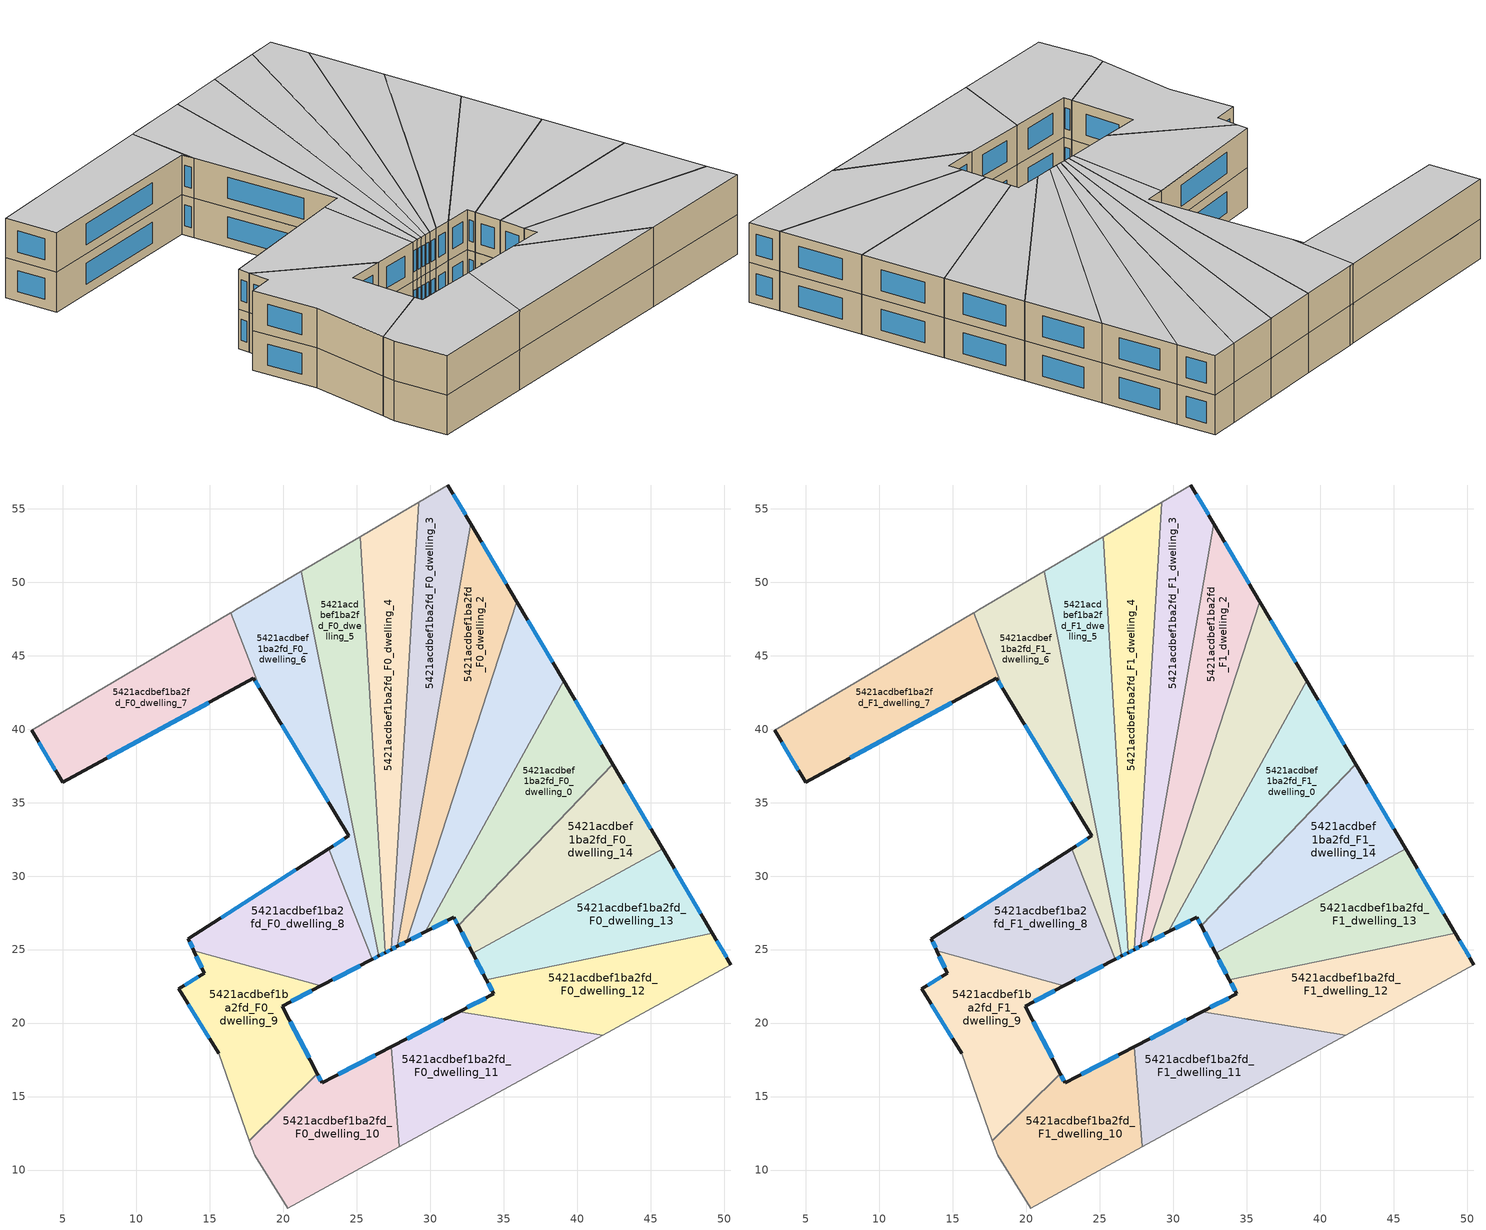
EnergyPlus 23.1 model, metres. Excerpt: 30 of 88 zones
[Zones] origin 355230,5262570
5421acdbef1ba2fd_F0_dwelling_0
 floor ground (EU_floor_Construction): 39.07,43.28 42.4,37.63 31.91,26.61 31.59,27.21 29.66,26.21 z0
 wall outside (EU_wall_Construction): 29.66,26.21 31.59,27.21 31.91,26.61 / 42.4,37.63 39.07,43.28 z0:3
 wall to 5421acdbef1ba2fd_F0_dwelling_1 (EU_wall_Construction): 39.07,43.28 29.66,26.21 z0:3
 wall to 5421acdbef1ba2fd_F0_dwelling_14 (EU_wall_Construction): 31.91,26.61 42.4,37.63 z0:3
 window (EU_Window_Construction): 31.67,27.07 31.83,26.75 / 30.12,26.44 31.14,26.97 / 41.62,38.95 39.85,41.95 z0.7:2.3
5421acdbef1ba2fd_F0_dwelling_1
 floor ground (EU_floor_Construction): 35.89,48.66 39.07,43.28 29.66,26.21 28.4,25.55 z0
 wall outside (EU_wall_Construction): 28.4,25.55 29.66,26.21 / 39.07,43.28 35.89,48.66 z0:3
 wall to 5421acdbef1ba2fd_F0_dwelling_2 (EU_wall_Construction): 35.89,48.66 28.4,25.55 z0:3
 window (EU_Window_Construction): 28.7,25.71 29.37,26.05 / 38.32,44.54 36.64,47.4 z0.7:2.3
5421acdbef1ba2fd_F0_dwelling_10
 floor ground (EU_floor_Construction): 27.35,18.39 27.87,11.57 20.29,7.42 18.04,11.02 17.69,12 22.31,16.55 22.63,15.94 z0
 wall outside (EU_wall_Construction): 27.35,18.39 22.63,15.94 22.31,16.55 z0:3
 wall to 5421acdbef1ba2fd_F0_dwelling_9 (EU_wall_Construction): 22.31,16.55 17.69,12 z0:3
 wall to 5421acdbef1ba2fd_F0_dwelling_11 (EU_wall_Construction): 27.87,11.57 27.35,18.39 z0:3
 wall adiabatic (EU_wall_Construction): 17.69,12 18.04,11.02 20.29,7.42 27.87,11.57 z0:3
 window (EU_Window_Construction): 22.55,16.09 22.38,16.41 / 26.24,17.81 23.74,16.52 z0.7:2.3
5421acdbef1ba2fd_F0_dwelling_11
 floor ground (EU_floor_Construction): 41.72,19.17 27.87,11.57 27.35,18.39 31.97,20.78 z0
 wall outside (EU_wall_Construction): 31.97,20.78 27.35,18.39 z0:3
 wall adiabatic (EU_wall_Construction): 27.87,11.57 41.72,19.17 z0:3
 wall to 5421acdbef1ba2fd_F0_dwelling_12 (EU_wall_Construction): 41.72,19.17 31.97,20.78 z0:3
 window (EU_Window_Construction): 30.88,20.21 28.44,18.95 z0.7:2.3
5421acdbef1ba2fd_F0_dwelling_12
 floor ground (EU_floor_Construction): 49.2,26.1 50.46,23.96 41.72,19.17 31.97,20.78 34.32,21.99 33.82,22.95 z0
 wall outside (EU_wall_Construction): 33.82,22.95 34.32,21.99 31.97,20.78 / 50.46,23.96 49.2,26.1 z0:3
 wall to 5421acdbef1ba2fd_F0_dwelling_13 (EU_wall_Construction): 49.2,26.1 33.82,22.95 z0:3
 wall adiabatic (EU_wall_Construction): 41.72,19.17 50.46,23.96 z0:3
 window (EU_Window_Construction): 33.76,21.71 32.52,21.06 / 33.93,22.72 34.2,22.22 / 50.16,24.46 49.49,25.6 z0.7:2.3
5421acdbef1ba2fd_F0_dwelling_13
 floor ground (EU_floor_Construction): 45.8,31.85 49.2,26.1 33.82,22.95 32.88,24.75 z0
 wall outside (EU_wall_Construction): 32.88,24.75 33.82,22.95 / 49.2,26.1 45.8,31.85 z0:3
 wall to 5421acdbef1ba2fd_F0_dwelling_14 (EU_wall_Construction): 45.8,31.85 32.88,24.75 z0:3
 window (EU_Window_Construction): 33.1,24.32 33.6,23.37 / 48.4,27.45 46.6,30.5 z0.7:2.3
5421acdbef1ba2fd_F0_dwelling_14
 floor ground (EU_floor_Construction): 42.4,37.63 45.8,31.85 32.88,24.75 31.91,26.61 z0
 wall outside (EU_wall_Construction): 31.91,26.61 32.88,24.75 / 45.8,31.85 42.4,37.63 z0:3
 window (EU_Window_Construction): 32.14,26.17 32.65,25.18 / 45,33.21 43.2,36.27 z0.7:2.3
5421acdbef1ba2fd_F0_dwelling_2
 floor ground (EU_floor_Construction): 32.76,53.97 35.89,48.66 28.4,25.55 27.75,25.21 z0
 wall outside (EU_wall_Construction): 27.75,25.21 28.4,25.55 / 35.89,48.66 32.76,53.97 z0:3
 wall to 5421acdbef1ba2fd_F0_dwelling_3 (EU_wall_Construction): 32.76,53.97 27.75,25.21 z0:3
 window (EU_Window_Construction): 27.9,25.29 28.25,25.47 / 35.16,49.91 33.5,52.72 z0.7:2.3
5421acdbef1ba2fd_F0_dwelling_3
 floor ground (EU_floor_Construction): 31.2,56.62 32.76,53.97 27.75,25.21 27.32,25 29.21,55.45 z0
 wall outside (EU_wall_Construction): 27.32,25 27.75,25.21 / 32.76,53.97 31.2,56.62 z0:3
 wall to 5421acdbef1ba2fd_F0_dwelling_4 (EU_wall_Construction): 29.21,55.45 27.32,25 z0:3
 wall adiabatic (EU_wall_Construction): 31.2,56.62 29.21,55.45 z0:3
 window (EU_Window_Construction): 27.42,25.05 27.65,25.16 / 32.4,54.59 31.57,55.99 z0.7:2.3
5421acdbef1ba2fd_F0_dwelling_4
 floor ground (EU_floor_Construction): 29.21,55.45 27.32,25 26.92,24.79 25.22,53.09 z0
 wall outside (EU_wall_Construction): 26.92,24.79 27.32,25 z0:3
 wall to 5421acdbef1ba2fd_F0_dwelling_5 (EU_wall_Construction): 25.22,53.09 26.92,24.79 z0:3
 wall adiabatic (EU_wall_Construction): 29.21,55.45 25.22,53.09 z0:3
 window (EU_Window_Construction): 27.01,24.84 27.23,24.95 z0.7:2.3
5421acdbef1ba2fd_F0_dwelling_5
 floor ground (EU_floor_Construction): 25.22,53.09 26.92,24.79 26.51,24.57 21.22,50.74 z0
 wall outside (EU_wall_Construction): 26.51,24.57 26.92,24.79 z0:3
 wall to 5421acdbef1ba2fd_F0_dwelling_6 (EU_wall_Construction): 21.22,50.74 26.51,24.57 z0:3
 wall adiabatic (EU_wall_Construction): 25.22,53.09 21.22,50.74 z0:3
 window (EU_Window_Construction): 26.6,24.62 26.82,24.74 z0.7:2.3
5421acdbef1ba2fd_F0_dwelling_6
 floor ground (EU_floor_Construction): 21.22,50.74 26.51,24.57 26.04,24.33 23.09,31.88 24.45,32.74 18.47,42.63 16.41,47.91 16.46,47.93 16.76,48.11 z0
 wall outside (EU_wall_Construction): 26.04,24.33 26.51,24.57 / 18.47,42.63 24.45,32.74 23.09,31.88 z0:3
 wall to 5421acdbef1ba2fd_F0_dwelling_7 (EU_wall_Construction): 16.41,47.91 18.47,42.63 z0:3
 wall adiabatic (EU_wall_Construction): 21.22,50.74 16.76,48.11 16.46,47.93 16.41,47.91 z0:3
 wall to 5421acdbef1ba2fd_F0_dwelling_8 (EU_wall_Construction): 23.09,31.88 26.04,24.33 z0:3
 window (EU_Window_Construction): 26.15,24.39 26.4,24.52 / 24.13,32.54 23.41,32.08 / 19.87,40.31 23.04,35.07 z0.7:2.3
5421acdbef1ba2fd_F0_dwelling_7
 floor ground (EU_floor_Construction): 16.41,47.91 18.47,42.63 17.96,43.48 4.97,36.38 2.86,39.93 z0
 wall outside (EU_wall_Construction): 2.86,39.93 4.97,36.38 17.96,43.48 18.47,42.63 z0:3
 wall adiabatic (EU_wall_Construction): 16.41,47.91 2.86,39.93 z0:3
 window (EU_Window_Construction): 8.02,38.05 14.91,41.81 / 3.36,39.09 4.48,37.22 / 18.08,43.28 18.35,42.83 z0.7:2.3
5421acdbef1ba2fd_F0_dwelling_8
 floor ground (EU_floor_Construction): 23.09,31.88 26.04,24.33 22.55,22.53 13.91,24.92 13.53,25.74 z0
 wall outside (EU_wall_Construction): 23.09,31.88 13.53,25.74 13.91,24.92 / 22.55,22.53 26.04,24.33 z0:3
 wall to 5421acdbef1ba2fd_F0_dwelling_9 (EU_wall_Construction): 13.91,24.92 22.55,22.53 z0:3
 window (EU_Window_Construction): 20.85,30.44 15.77,27.18 / 23.37,22.95 25.22,23.91 / 13.62,25.55 13.82,25.11 z0.7:2.3
5421acdbef1ba2fd_F0_dwelling_9
 floor ground (EU_floor_Construction): 22.55,22.53 19.91,21.16 22.31,16.55 17.69,12 15.61,17.95 12.89,22.32 14.62,23.4 13.91,24.92 z0
 wall outside (EU_wall_Construction): 13.91,24.92 14.62,23.4 12.89,22.32 15.61,17.95 / 22.31,16.55 19.91,21.16 22.55,22.53 z0:3
 wall adiabatic (EU_wall_Construction): 15.61,17.95 17.69,12 z0:3
 window (EU_Window_Construction): 13.53,21.29 14.97,18.98 / 14.22,23.15 13.3,22.57 / 14.08,24.56 14.46,23.76 / 20.53,21.48 21.93,22.2 / 21.75,17.64 20.47,20.08 z0.7:2.3
5421acdbef1ba2fd_F1_dwelling_0
 floor to 5421acdbef1ba2fd_F0_dwelling_0 (EU_floor_Construction): 39.07,43.28 42.4,37.63 31.91,26.61 31.59,27.21 29.66,26.21 z3
 wall outside (EU_wall_Construction): 29.66,26.21 31.59,27.21 31.91,26.61 / 42.4,37.63 39.07,43.28 z3:6
 wall to 5421acdbef1ba2fd_F1_dwelling_1 (EU_wall_Construction): 39.07,43.28 29.66,26.21 z3:6
 wall to 5421acdbef1ba2fd_F1_dwelling_14 (EU_wall_Construction): 31.91,26.61 42.4,37.63 z3:6
 window (EU_Window_Construction): 31.67,27.07 31.83,26.75 / 30.12,26.44 31.14,26.97 / 41.62,38.95 39.85,41.95 z3.7:5.3
 ceiling to 5421acdbef1ba2fd_F2_dwelling_0 (EU_floor_Construction): 31.91,26.61 42.4,37.63 39.07,43.28 29.66,26.21 31.59,27.21 z6
5421acdbef1ba2fd_F1_dwelling_1
 floor to 5421acdbef1ba2fd_F0_dwelling_1 (EU_floor_Construction): 35.89,48.66 39.07,43.28 29.66,26.21 28.4,25.55 z3
 wall outside (EU_wall_Construction): 28.4,25.55 29.66,26.21 / 39.07,43.28 35.89,48.66 z3:6
 wall to 5421acdbef1ba2fd_F1_dwelling_2 (EU_wall_Construction): 35.89,48.66 28.4,25.55 z3:6
 window (EU_Window_Construction): 28.7,25.71 29.37,26.05 / 38.32,44.54 36.64,47.4 z3.7:5.3
 ceiling to 5421acdbef1ba2fd_F2_dwelling_1 (EU_floor_Construction): 29.66,26.21 39.07,43.28 35.89,48.66 28.4,25.55 z6
5421acdbef1ba2fd_F1_dwelling_10
 floor to 5421acdbef1ba2fd_F0_dwelling_10 (EU_floor_Construction): 27.35,18.39 27.87,11.57 20.29,7.42 18.04,11.02 17.69,12 22.31,16.55 22.63,15.94 z3
 wall outside (EU_wall_Construction): 27.35,18.39 22.63,15.94 22.31,16.55 z3:6
 wall to 5421acdbef1ba2fd_F1_dwelling_9 (EU_wall_Construction): 22.31,16.55 17.69,12 z3:6
 wall to 5421acdbef1ba2fd_F1_dwelling_11 (EU_wall_Construction): 27.87,11.57 27.35,18.39 z3:6
 wall adiabatic (EU_wall_Construction): 17.69,12 18.04,11.02 20.29,7.42 27.87,11.57 z3:6
 window (EU_Window_Construction): 22.55,16.09 22.38,16.41 / 26.24,17.81 23.74,16.52 z3.7:5.3
 ceiling to 5421acdbef1ba2fd_F2_dwelling_10 (EU_floor_Construction): 27.87,11.57 27.35,18.39 22.63,15.94 22.31,16.55 17.69,12 18.04,11.02 20.29,7.42 z6
5421acdbef1ba2fd_F1_dwelling_11
 floor to 5421acdbef1ba2fd_F0_dwelling_11 (EU_floor_Construction): 41.72,19.17 27.87,11.57 27.35,18.39 31.97,20.78 z3
 wall outside (EU_wall_Construction): 31.97,20.78 27.35,18.39 z3:6
 wall adiabatic (EU_wall_Construction): 27.87,11.57 41.72,19.17 z3:6
 wall to 5421acdbef1ba2fd_F1_dwelling_12 (EU_wall_Construction): 41.72,19.17 31.97,20.78 z3:6
 window (EU_Window_Construction): 30.88,20.21 28.44,18.95 z3.7:5.3
 ceiling to 5421acdbef1ba2fd_F2_dwelling_11 (EU_floor_Construction): 41.72,19.17 31.97,20.78 27.35,18.39 27.87,11.57 z6
5421acdbef1ba2fd_F1_dwelling_12
 floor to 5421acdbef1ba2fd_F0_dwelling_12 (EU_floor_Construction): 49.2,26.1 50.46,23.96 41.72,19.17 31.97,20.78 34.32,21.99 33.82,22.95 z3
 wall outside (EU_wall_Construction): 33.82,22.95 34.32,21.99 31.97,20.78 / 50.46,23.96 49.2,26.1 z3:6
 wall to 5421acdbef1ba2fd_F1_dwelling_13 (EU_wall_Construction): 49.2,26.1 33.82,22.95 z3:6
 wall adiabatic (EU_wall_Construction): 41.72,19.17 50.46,23.96 z3:6
 window (EU_Window_Construction): 33.76,21.71 32.52,21.06 / 33.93,22.72 34.2,22.22 / 50.16,24.46 49.49,25.6 z3.7:5.3
 ceiling to 5421acdbef1ba2fd_F2_dwelling_12 (EU_floor_Construction): 50.46,23.96 49.2,26.1 33.82,22.95 34.32,21.99 31.97,20.78 41.72,19.17 z6
5421acdbef1ba2fd_F1_dwelling_13
 floor to 5421acdbef1ba2fd_F0_dwelling_13 (EU_floor_Construction): 45.8,31.85 49.2,26.1 33.82,22.95 32.88,24.75 z3
 wall outside (EU_wall_Construction): 32.88,24.75 33.82,22.95 / 49.2,26.1 45.8,31.85 z3:6
 wall to 5421acdbef1ba2fd_F1_dwelling_14 (EU_wall_Construction): 45.8,31.85 32.88,24.75 z3:6
 window (EU_Window_Construction): 33.1,24.32 33.6,23.37 / 48.4,27.45 46.6,30.5 z3.7:5.3
 ceiling to 5421acdbef1ba2fd_F2_dwelling_13 (EU_floor_Construction): 49.2,26.1 45.8,31.85 32.88,24.75 33.82,22.95 z6
5421acdbef1ba2fd_F1_dwelling_14
 floor to 5421acdbef1ba2fd_F0_dwelling_14 (EU_floor_Construction): 42.4,37.63 45.8,31.85 32.88,24.75 31.91,26.61 z3
 wall outside (EU_wall_Construction): 31.91,26.61 32.88,24.75 / 45.8,31.85 42.4,37.63 z3:6
 window (EU_Window_Construction): 32.14,26.17 32.65,25.18 / 45,33.21 43.2,36.27 z3.7:5.3
 ceiling to 5421acdbef1ba2fd_F2_dwelling_14 (EU_floor_Construction): 45.8,31.85 42.4,37.63 31.91,26.61 32.88,24.75 z6
5421acdbef1ba2fd_F1_dwelling_2
 floor to 5421acdbef1ba2fd_F0_dwelling_2 (EU_floor_Construction): 32.76,53.97 35.89,48.66 28.4,25.55 27.75,25.21 z3
 wall outside (EU_wall_Construction): 27.75,25.21 28.4,25.55 / 35.89,48.66 32.76,53.97 z3:6
 wall to 5421acdbef1ba2fd_F1_dwelling_3 (EU_wall_Construction): 32.76,53.97 27.75,25.21 z3:6
 window (EU_Window_Construction): 27.9,25.29 28.25,25.47 / 35.16,49.91 33.5,52.72 z3.7:5.3
 ceiling to 5421acdbef1ba2fd_F2_dwelling_2 (EU_floor_Construction): 28.4,25.55 35.89,48.66 32.76,53.97 27.75,25.21 z6
5421acdbef1ba2fd_F1_dwelling_3
 floor to 5421acdbef1ba2fd_F0_dwelling_3 (EU_floor_Construction): 31.2,56.62 32.76,53.97 27.75,25.21 27.32,25 29.21,55.45 z3
 wall outside (EU_wall_Construction): 27.32,25 27.75,25.21 / 32.76,53.97 31.2,56.62 z3:6
 wall to 5421acdbef1ba2fd_F1_dwelling_4 (EU_wall_Construction): 29.21,55.45 27.32,25 z3:6
 wall adiabatic (EU_wall_Construction): 31.2,56.62 29.21,55.45 z3:6
 window (EU_Window_Construction): 27.42,25.05 27.65,25.16 / 32.4,54.59 31.57,55.99 z3.7:5.3
 ceiling to 5421acdbef1ba2fd_F2_dwelling_3 (EU_floor_Construction): 27.75,25.21 32.76,53.97 31.2,56.62 29.21,55.45 27.32,25 z6
5421acdbef1ba2fd_F1_dwelling_4
 floor to 5421acdbef1ba2fd_F0_dwelling_4 (EU_floor_Construction): 29.21,55.45 27.32,25 26.92,24.79 25.22,53.09 z3
 wall outside (EU_wall_Construction): 26.92,24.79 27.32,25 z3:6
 wall to 5421acdbef1ba2fd_F1_dwelling_5 (EU_wall_Construction): 25.22,53.09 26.92,24.79 z3:6
 wall adiabatic (EU_wall_Construction): 29.21,55.45 25.22,53.09 z3:6
 window (EU_Window_Construction): 27.01,24.84 27.23,24.95 z3.7:5.3
 ceiling to 5421acdbef1ba2fd_F2_dwelling_4 (EU_floor_Construction): 27.32,25 29.21,55.45 25.22,53.09 26.92,24.79 z6
5421acdbef1ba2fd_F1_dwelling_5
 floor to 5421acdbef1ba2fd_F0_dwelling_5 (EU_floor_Construction): 25.22,53.09 26.92,24.79 26.51,24.57 21.22,50.74 z3
 wall outside (EU_wall_Construction): 26.51,24.57 26.92,24.79 z3:6
 wall to 5421acdbef1ba2fd_F1_dwelling_6 (EU_wall_Construction): 21.22,50.74 26.51,24.57 z3:6
 wall adiabatic (EU_wall_Construction): 25.22,53.09 21.22,50.74 z3:6
 window (EU_Window_Construction): 26.6,24.62 26.82,24.74 z3.7:5.3
 ceiling to 5421acdbef1ba2fd_F2_dwelling_5 (EU_floor_Construction): 26.92,24.79 25.22,53.09 21.22,50.74 26.51,24.57 z6
5421acdbef1ba2fd_F1_dwelling_6
 floor to 5421acdbef1ba2fd_F0_dwelling_6 (EU_floor_Construction): 21.22,50.74 26.51,24.57 26.04,24.33 23.09,31.88 24.45,32.74 18.47,42.63 16.41,47.91 16.46,47.93 16.76,48.11 z3
 wall outside (EU_wall_Construction): 26.04,24.33 26.51,24.57 / 18.47,42.63 24.45,32.74 23.09,31.88 z3:6
 wall to 5421acdbef1ba2fd_F1_dwelling_7 (EU_wall_Construction): 16.41,47.91 18.47,42.63 z3:6
 wall adiabatic (EU_wall_Construction): 21.22,50.74 16.76,48.11 16.46,47.93 16.41,47.91 z3:6
 wall to 5421acdbef1ba2fd_F1_dwelling_8 (EU_wall_Construction): 23.09,31.88 26.04,24.33 z3:6
 window (EU_Window_Construction): 26.15,24.39 26.4,24.52 / 24.13,32.54 23.41,32.08 / 19.87,40.31 23.04,35.07 z3.7:5.3
 ceiling to 5421acdbef1ba2fd_F2_dwelling_6 (EU_floor_Construction): 26.51,24.57 21.22,50.74 16.76,48.11 16.46,47.93 16.41,47.91 18.47,42.63 24.45,32.74 23.09,31.88 26.04,24.33 z6
5421acdbef1ba2fd_F1_dwelling_7
 floor to 5421acdbef1ba2fd_F0_dwelling_7 (EU_floor_Construction): 16.41,47.91 18.47,42.63 17.96,43.48 4.97,36.38 2.86,39.93 z3
 wall outside (EU_wall_Construction): 2.86,39.93 4.97,36.38 17.96,43.48 18.47,42.63 z3:6
 wall adiabatic (EU_wall_Construction): 16.41,47.91 2.86,39.93 z3:6
 window (EU_Window_Construction): 8.02,38.05 14.91,41.81 / 3.36,39.09 4.48,37.22 / 18.08,43.28 18.35,42.83 z3.7:5.3
 ceiling to 5421acdbef1ba2fd_F2_dwelling_7 (EU_floor_Construction): 18.47,42.63 16.41,47.91 2.86,39.93 4.97,36.38 17.96,43.48 z6
5421acdbef1ba2fd_F1_dwelling_8
 floor to 5421acdbef1ba2fd_F0_dwelling_8 (EU_floor_Construction): 23.09,31.88 26.04,24.33 22.55,22.53 13.91,24.92 13.53,25.74 z3
 wall outside (EU_wall_Construction): 23.09,31.88 13.53,25.74 13.91,24.92 / 22.55,22.53 26.04,24.33 z3:6
 wall to 5421acdbef1ba2fd_F1_dwelling_9 (EU_wall_Construction): 13.91,24.92 22.55,22.53 z3:6
 window (EU_Window_Construction): 20.85,30.44 15.77,27.18 / 23.37,22.95 25.22,23.91 / 13.62,25.55 13.82,25.11 z3.7:5.3
 ceiling to 5421acdbef1ba2fd_F2_dwelling_8 (EU_floor_Construction): 26.04,24.33 23.09,31.88 13.53,25.74 13.91,24.92 22.55,22.53 z6
5421acdbef1ba2fd_F1_dwelling_9
 floor to 5421acdbef1ba2fd_F0_dwelling_9 (EU_floor_Construction): 22.55,22.53 19.91,21.16 22.31,16.55 17.69,12 15.61,17.95 12.89,22.32 14.62,23.4 13.91,24.92 z3
 wall outside (EU_wall_Construction): 13.91,24.92 14.62,23.4 12.89,22.32 15.61,17.95 / 22.31,16.55 19.91,21.16 22.55,22.53 z3:6
 wall adiabatic (EU_wall_Construction): 15.61,17.95 17.69,12 z3:6
 window (EU_Window_Construction): 13.53,21.29 14.97,18.98 / 14.22,23.15 13.3,22.57 / 14.08,24.56 14.46,23.76 / 20.53,21.48 21.93,22.2 / 21.75,17.64 20.47,20.08 z3.7:5.3
 ceiling to 5421acdbef1ba2fd_F2_dwelling_9 (EU_floor_Construction): 22.31,16.55 19.91,21.16 22.55,22.53 13.91,24.92 14.62,23.4 12.89,22.32 15.61,17.95 17.69,12 z6
[Building]
EU S2 Campaign: North Axis=0; Terrain=City; Solar Distribution=FullExterior
[Site:Location]
Budapest.Ferenc.Liszt.Intl.AP: Latitude=47.437; Longitude=19.256; Time Zone=1; Elevation=185
[SizingPeriod:WeatherFileDays]
AnnualSizingPeriod: Begin Month=1; Begin Day of Month=1; End Month=12; End Day of Month=31; Day of Week for Start Day=Monday; Use Weather File Daylight Saving Period=No; Use Weather File Rain and Snow Indicators=No
[MATERIAL]
EU_InternalMass_Material: Roughness=MediumRough; Thickness=0.1; Conductivity=1; Density=1800; Specific Heat=900; Thermal Absorptance=0.9; Solar Absorptance=0.7; Visible Absorptance=0.7
[MATERIAL:NOMASS] Roughness=MediumRough; Thermal Absorptance=0.9; Solar Absorptance=0.7; Visible Absorptance=0.7
Name | Thermal Resistance
EU_wall_NoMass | 0.832559
EU_floor_NoMass | 0.872794
[WINDOWMATERIAL:SIMPLEGLAZINGSYSTEM]
EU_Window_SimpleGlazing: UFactor=2.79869; Solar Heat Gain Coefficient=0.75; Visible Transmittance=0.75
[CONSTRUCTION]
EU_wall_Construction: EU_wall_NoMass
EU_floor_Construction: EU_floor_NoMass
EU_Window_Construction: EU_Window_SimpleGlazing
EU_InternalMass_Construction: EU_InternalMass_Material
[ZONE] Type=1; Multiplier=1; Ceiling Height=autocalculate; Floor Area=autocalculate; Part of Total Floor Area=Yes
Name | Volume
5421acdbef1ba2fd_F0_dwelling_0; 5421acdbef1ba2fd_F1_dwelling_0; 5421acdbef1ba2fd_F0_dwelling_3; 5421acdbef1ba2fd_F1_dwelling_3; 5421acdbef1ba2fd_F0_dwelling_4; 5421acdbef1ba2fd_F1_dwelling_4 | 193.629
5421acdbef1ba2fd_F0_dwelling_1; 5421acdbef1ba2fd_F1_dwelling_1 | 193.662
5421acdbef1ba2fd_F0_dwelling_10; 5421acdbef1ba2fd_F1_dwelling_10 | 189.754
5421acdbef1ba2fd_F0_dwelling_11; 5421acdbef1ba2fd_F1_dwelling_11 | 193.633
5421acdbef1ba2fd_F0_dwelling_12; 5421acdbef1ba2fd_F1_dwelling_12 | 193.614
5421acdbef1ba2fd_F0_dwelling_13; 5421acdbef1ba2fd_F1_dwelling_13 | 193.663
5421acdbef1ba2fd_F0_dwelling_14; 5421acdbef1ba2fd_F1_dwelling_14 | 193.612
5421acdbef1ba2fd_F0_dwelling_2; 5421acdbef1ba2fd_F1_dwelling_2 | 193.611
5421acdbef1ba2fd_F0_dwelling_5; 5421acdbef1ba2fd_F1_dwelling_5 | 193.681
5421acdbef1ba2fd_F0_dwelling_6; 5421acdbef1ba2fd_F1_dwelling_6 | 201.829
5421acdbef1ba2fd_F0_dwelling_7; 5421acdbef1ba2fd_F1_dwelling_7 | 201.492
5421acdbef1ba2fd_F0_dwelling_8; 5421acdbef1ba2fd_F1_dwelling_8 | 185.859
5421acdbef1ba2fd_F0_dwelling_9; 5421acdbef1ba2fd_F1_dwelling_9 | 189.175
[INTERNALMASS] Construction=EU_InternalMass_Construction
Name | Zone or ZoneList | Surface Area
5421acdbef1ba2fd_F0_dwelling_0_EU_InternalMass | 5421acdbef1ba2fd_F0_dwelling_0 | 64.543
5421acdbef1ba2fd_F0_dwelling_1_EU_InternalMass | 5421acdbef1ba2fd_F0_dwelling_1 | 64.5539
5421acdbef1ba2fd_F0_dwelling_2_EU_InternalMass | 5421acdbef1ba2fd_F0_dwelling_2 | 64.5372
5421acdbef1ba2fd_F0_dwelling_3_EU_InternalMass | 5421acdbef1ba2fd_F0_dwelling_3 | 64.5428
5421acdbef1ba2fd_F0_dwelling_4_EU_InternalMass | 5421acdbef1ba2fd_F0_dwelling_4 | 64.5429
5421acdbef1ba2fd_F0_dwelling_5_EU_InternalMass | 5421acdbef1ba2fd_F0_dwelling_5 | 64.5601
5421acdbef1ba2fd_F0_dwelling_6_EU_InternalMass | 5421acdbef1ba2fd_F0_dwelling_6 | 67.2783
5421acdbef1ba2fd_F0_dwelling_7_EU_InternalMass | 5421acdbef1ba2fd_F0_dwelling_7 | 67.1702
5421acdbef1ba2fd_F0_dwelling_8_EU_InternalMass | 5421acdbef1ba2fd_F0_dwelling_8 | 61.9578
5421acdbef1ba2fd_F0_dwelling_9_EU_InternalMass | 5421acdbef1ba2fd_F0_dwelling_9 | 63.058
5421acdbef1ba2fd_F0_dwelling_10_EU_InternalMass | 5421acdbef1ba2fd_F0_dwelling_10 | 63.2514
5421acdbef1ba2fd_F0_dwelling_11_EU_InternalMass | 5421acdbef1ba2fd_F0_dwelling_11 | 64.5444
5421acdbef1ba2fd_F0_dwelling_12_EU_InternalMass | 5421acdbef1ba2fd_F0_dwelling_12 | 64.5378
5421acdbef1ba2fd_F0_dwelling_13_EU_InternalMass | 5421acdbef1ba2fd_F0_dwelling_13 | 64.5542
5421acdbef1ba2fd_F0_dwelling_14_EU_InternalMass | 5421acdbef1ba2fd_F0_dwelling_14 | 64.5374
5421acdbef1ba2fd_F1_dwelling_0_EU_InternalMass | 5421acdbef1ba2fd_F1_dwelling_0 | 64.543
5421acdbef1ba2fd_F1_dwelling_1_EU_InternalMass | 5421acdbef1ba2fd_F1_dwelling_1 | 64.5539
5421acdbef1ba2fd_F1_dwelling_2_EU_InternalMass | 5421acdbef1ba2fd_F1_dwelling_2 | 64.5372
5421acdbef1ba2fd_F1_dwelling_3_EU_InternalMass | 5421acdbef1ba2fd_F1_dwelling_3 | 64.5428
5421acdbef1ba2fd_F1_dwelling_4_EU_InternalMass | 5421acdbef1ba2fd_F1_dwelling_4 | 64.5429
5421acdbef1ba2fd_F1_dwelling_5_EU_InternalMass | 5421acdbef1ba2fd_F1_dwelling_5 | 64.5601
5421acdbef1ba2fd_F1_dwelling_6_EU_InternalMass | 5421acdbef1ba2fd_F1_dwelling_6 | 67.2783
5421acdbef1ba2fd_F1_dwelling_7_EU_InternalMass | 5421acdbef1ba2fd_F1_dwelling_7 | 67.1702
5421acdbef1ba2fd_F1_dwelling_8_EU_InternalMass | 5421acdbef1ba2fd_F1_dwelling_8 | 61.9578
5421acdbef1ba2fd_F1_dwelling_9_EU_InternalMass | 5421acdbef1ba2fd_F1_dwelling_9 | 63.058
5421acdbef1ba2fd_F1_dwelling_10_EU_InternalMass | 5421acdbef1ba2fd_F1_dwelling_10 | 63.2514
5421acdbef1ba2fd_F1_dwelling_11_EU_InternalMass | 5421acdbef1ba2fd_F1_dwelling_11 | 64.5444
5421acdbef1ba2fd_F1_dwelling_12_EU_InternalMass | 5421acdbef1ba2fd_F1_dwelling_12 | 64.5378
5421acdbef1ba2fd_F1_dwelling_13_EU_InternalMass | 5421acdbef1ba2fd_F1_dwelling_13 | 64.5542
5421acdbef1ba2fd_F1_dwelling_14_EU_InternalMass | 5421acdbef1ba2fd_F1_dwelling_14 | 64.5374
[OTHEREQUIPMENT] Fuel Type=Electricity; Design Level Calculation Method=Watts/Area; Power per Zone Floor Area=1; Fraction Latent=0; Fraction Radiant=0; Fraction Lost=0; Carbon Dioxide Generation Rate=0; EndUse Subcategory=EU_Step8_InternalGains
Name | Zone or ZoneList or Space or SpaceList | Schedule
EU_Step8_InternalGain_5421acdbef1ba2fd_F0_dwelling_0_f000 | 5421acdbef1ba2fd_F0_dwelling_0 | EU_Step8_GainSchedule_5421acdbef1ba2fd_F0_dwelling_0_f000
EU_Step8_InternalGain_5421acdbef1ba2fd_F0_dwelling_1_f000 | 5421acdbef1ba2fd_F0_dwelling_1 | EU_Step8_GainSchedule_5421acdbef1ba2fd_F0_dwelling_1_f000
EU_Step8_InternalGain_5421acdbef1ba2fd_F0_dwelling_2_f000 | 5421acdbef1ba2fd_F0_dwelling_2 | EU_Step8_GainSchedule_5421acdbef1ba2fd_F0_dwelling_2_f000
EU_Step8_InternalGain_5421acdbef1ba2fd_F0_dwelling_3_f000 | 5421acdbef1ba2fd_F0_dwelling_3 | EU_Step8_GainSchedule_5421acdbef1ba2fd_F0_dwelling_3_f000
EU_Step8_InternalGain_5421acdbef1ba2fd_F0_dwelling_4_f000 | 5421acdbef1ba2fd_F0_dwelling_4 | EU_Step8_GainSchedule_5421acdbef1ba2fd_F0_dwelling_4_f000
EU_Step8_InternalGain_5421acdbef1ba2fd_F0_dwelling_5_f000 | 5421acdbef1ba2fd_F0_dwelling_5 | EU_Step8_GainSchedule_5421acdbef1ba2fd_F0_dwelling_5_f000
EU_Step8_InternalGain_5421acdbef1ba2fd_F0_dwelling_6_f000 | 5421acdbef1ba2fd_F0_dwelling_6 | EU_Step8_GainSchedule_5421acdbef1ba2fd_F0_dwelling_6_f000
EU_Step8_InternalGain_5421acdbef1ba2fd_F0_dwelling_7_f000 | 5421acdbef1ba2fd_F0_dwelling_7 | EU_Step8_GainSchedule_5421acdbef1ba2fd_F0_dwelling_7_f000
EU_Step8_InternalGain_5421acdbef1ba2fd_F0_dwelling_8_f000 | 5421acdbef1ba2fd_F0_dwelling_8 | EU_Step8_GainSchedule_5421acdbef1ba2fd_F0_dwelling_8_f000
EU_Step8_InternalGain_5421acdbef1ba2fd_F0_dwelling_9_f000 | 5421acdbef1ba2fd_F0_dwelling_9 | EU_Step8_GainSchedule_5421acdbef1ba2fd_F0_dwelling_9_f000
EU_Step8_InternalGain_5421acdbef1ba2fd_F0_dwelling_10_f000 | 5421acdbef1ba2fd_F0_dwelling_10 | EU_Step8_GainSchedule_5421acdbef1ba2fd_F0_dwelling_10_f000
EU_Step8_InternalGain_5421acdbef1ba2fd_F0_dwelling_11_f000 | 5421acdbef1ba2fd_F0_dwelling_11 | EU_Step8_GainSchedule_5421acdbef1ba2fd_F0_dwelling_11_f000
EU_Step8_InternalGain_5421acdbef1ba2fd_F0_dwelling_12_f000 | 5421acdbef1ba2fd_F0_dwelling_12 | EU_Step8_GainSchedule_5421acdbef1ba2fd_F0_dwelling_12_f000
EU_Step8_InternalGain_5421acdbef1ba2fd_F0_dwelling_13_f000 | 5421acdbef1ba2fd_F0_dwelling_13 | EU_Step8_GainSchedule_5421acdbef1ba2fd_F0_dwelling_13_f000
EU_Step8_InternalGain_5421acdbef1ba2fd_F0_dwelling_14_f000 | 5421acdbef1ba2fd_F0_dwelling_14 | EU_Step8_GainSchedule_5421acdbef1ba2fd_F0_dwelling_14_f000
EU_Step8_InternalGain_5421acdbef1ba2fd_F1_dwelling_0_f000 | 5421acdbef1ba2fd_F1_dwelling_0 | EU_Step8_GainSchedule_5421acdbef1ba2fd_F1_dwelling_0_f000
EU_Step8_InternalGain_5421acdbef1ba2fd_F1_dwelling_1_f000 | 5421acdbef1ba2fd_F1_dwelling_1 | EU_Step8_GainSchedule_5421acdbef1ba2fd_F1_dwelling_1_f000
EU_Step8_InternalGain_5421acdbef1ba2fd_F1_dwelling_2_f000 | 5421acdbef1ba2fd_F1_dwelling_2 | EU_Step8_GainSchedule_5421acdbef1ba2fd_F1_dwelling_2_f000
EU_Step8_InternalGain_5421acdbef1ba2fd_F1_dwelling_3_f000 | 5421acdbef1ba2fd_F1_dwelling_3 | EU_Step8_GainSchedule_5421acdbef1ba2fd_F1_dwelling_3_f000
EU_Step8_InternalGain_5421acdbef1ba2fd_F1_dwelling_4_f000 | 5421acdbef1ba2fd_F1_dwelling_4 | EU_Step8_GainSchedule_5421acdbef1ba2fd_F1_dwelling_4_f000
EU_Step8_InternalGain_5421acdbef1ba2fd_F1_dwelling_5_f000 | 5421acdbef1ba2fd_F1_dwelling_5 | EU_Step8_GainSchedule_5421acdbef1ba2fd_F1_dwelling_5_f000
EU_Step8_InternalGain_5421acdbef1ba2fd_F1_dwelling_6_f000 | 5421acdbef1ba2fd_F1_dwelling_6 | EU_Step8_GainSchedule_5421acdbef1ba2fd_F1_dwelling_6_f000
EU_Step8_InternalGain_5421acdbef1ba2fd_F1_dwelling_7_f000 | 5421acdbef1ba2fd_F1_dwelling_7 | EU_Step8_GainSchedule_5421acdbef1ba2fd_F1_dwelling_7_f000
EU_Step8_InternalGain_5421acdbef1ba2fd_F1_dwelling_8_f000 | 5421acdbef1ba2fd_F1_dwelling_8 | EU_Step8_GainSchedule_5421acdbef1ba2fd_F1_dwelling_8_f000
EU_Step8_InternalGain_5421acdbef1ba2fd_F1_dwelling_9_f000 | 5421acdbef1ba2fd_F1_dwelling_9 | EU_Step8_GainSchedule_5421acdbef1ba2fd_F1_dwelling_9_f000
EU_Step8_InternalGain_5421acdbef1ba2fd_F1_dwelling_10_f000 | 5421acdbef1ba2fd_F1_dwelling_10 | EU_Step8_GainSchedule_5421acdbef1ba2fd_F1_dwelling_10_f000
EU_Step8_InternalGain_5421acdbef1ba2fd_F1_dwelling_11_f000 | 5421acdbef1ba2fd_F1_dwelling_11 | EU_Step8_GainSchedule_5421acdbef1ba2fd_F1_dwelling_11_f000
EU_Step8_InternalGain_5421acdbef1ba2fd_F1_dwelling_12_f000 | 5421acdbef1ba2fd_F1_dwelling_12 | EU_Step8_GainSchedule_5421acdbef1ba2fd_F1_dwelling_12_f000
EU_Step8_InternalGain_5421acdbef1ba2fd_F1_dwelling_13_f000 | 5421acdbef1ba2fd_F1_dwelling_13 | EU_Step8_GainSchedule_5421acdbef1ba2fd_F1_dwelling_13_f000
EU_Step8_InternalGain_5421acdbef1ba2fd_F1_dwelling_14_f000 | 5421acdbef1ba2fd_F1_dwelling_14 | EU_Step8_GainSchedule_5421acdbef1ba2fd_F1_dwelling_14_f000
[ZONEVENTILATION:DESIGNFLOWRATE] Schedule=EU_AlwaysOn; Design Flow Rate Calculation Method=AirChanges/Hour; Air Changes per Hour=0.475469; Ventilation Type=Natural; Fan Pressure Rise=0; Fan Total Efficiency=1; Constant Term Coefficient=1; Temperature Term Coefficient=0; Velocity Term Coefficient=0; Velocity Squared Term Coefficient=0; Minimum Indoor Temperature=-100; Maximum Indoor Temperature=100; Delta Temperature=-100; Minimum Outdoor Temperature=-100; Maximum Outdoor Temperature=100; Maximum Wind Speed=40
Name | Zone or ZoneList or Space or SpaceList
EU_ConstantAir_5421acdbef1ba2fd_F0_dwelling_0 | 5421acdbef1ba2fd_F0_dwelling_0
EU_ConstantAir_5421acdbef1ba2fd_F0_dwelling_1 | 5421acdbef1ba2fd_F0_dwelling_1
EU_ConstantAir_5421acdbef1ba2fd_F0_dwelling_2 | 5421acdbef1ba2fd_F0_dwelling_2
EU_ConstantAir_5421acdbef1ba2fd_F0_dwelling_3 | 5421acdbef1ba2fd_F0_dwelling_3
EU_ConstantAir_5421acdbef1ba2fd_F0_dwelling_4 | 5421acdbef1ba2fd_F0_dwelling_4
EU_ConstantAir_5421acdbef1ba2fd_F0_dwelling_5 | 5421acdbef1ba2fd_F0_dwelling_5
EU_ConstantAir_5421acdbef1ba2fd_F0_dwelling_6 | 5421acdbef1ba2fd_F0_dwelling_6
EU_ConstantAir_5421acdbef1ba2fd_F0_dwelling_7 | 5421acdbef1ba2fd_F0_dwelling_7
EU_ConstantAir_5421acdbef1ba2fd_F0_dwelling_8 | 5421acdbef1ba2fd_F0_dwelling_8
EU_ConstantAir_5421acdbef1ba2fd_F0_dwelling_9 | 5421acdbef1ba2fd_F0_dwelling_9
EU_ConstantAir_5421acdbef1ba2fd_F0_dwelling_10 | 5421acdbef1ba2fd_F0_dwelling_10
EU_ConstantAir_5421acdbef1ba2fd_F0_dwelling_11 | 5421acdbef1ba2fd_F0_dwelling_11
EU_ConstantAir_5421acdbef1ba2fd_F0_dwelling_12 | 5421acdbef1ba2fd_F0_dwelling_12
EU_ConstantAir_5421acdbef1ba2fd_F0_dwelling_13 | 5421acdbef1ba2fd_F0_dwelling_13
EU_ConstantAir_5421acdbef1ba2fd_F0_dwelling_14 | 5421acdbef1ba2fd_F0_dwelling_14
EU_ConstantAir_5421acdbef1ba2fd_F1_dwelling_0 | 5421acdbef1ba2fd_F1_dwelling_0
EU_ConstantAir_5421acdbef1ba2fd_F1_dwelling_1 | 5421acdbef1ba2fd_F1_dwelling_1
EU_ConstantAir_5421acdbef1ba2fd_F1_dwelling_2 | 5421acdbef1ba2fd_F1_dwelling_2
EU_ConstantAir_5421acdbef1ba2fd_F1_dwelling_3 | 5421acdbef1ba2fd_F1_dwelling_3
EU_ConstantAir_5421acdbef1ba2fd_F1_dwelling_4 | 5421acdbef1ba2fd_F1_dwelling_4
EU_ConstantAir_5421acdbef1ba2fd_F1_dwelling_5 | 5421acdbef1ba2fd_F1_dwelling_5
EU_ConstantAir_5421acdbef1ba2fd_F1_dwelling_6 | 5421acdbef1ba2fd_F1_dwelling_6
EU_ConstantAir_5421acdbef1ba2fd_F1_dwelling_7 | 5421acdbef1ba2fd_F1_dwelling_7
EU_ConstantAir_5421acdbef1ba2fd_F1_dwelling_8 | 5421acdbef1ba2fd_F1_dwelling_8
EU_ConstantAir_5421acdbef1ba2fd_F1_dwelling_9 | 5421acdbef1ba2fd_F1_dwelling_9
EU_ConstantAir_5421acdbef1ba2fd_F1_dwelling_10 | 5421acdbef1ba2fd_F1_dwelling_10
EU_ConstantAir_5421acdbef1ba2fd_F1_dwelling_11 | 5421acdbef1ba2fd_F1_dwelling_11
EU_ConstantAir_5421acdbef1ba2fd_F1_dwelling_12 | 5421acdbef1ba2fd_F1_dwelling_12
EU_ConstantAir_5421acdbef1ba2fd_F1_dwelling_13 | 5421acdbef1ba2fd_F1_dwelling_13
EU_ConstantAir_5421acdbef1ba2fd_F1_dwelling_14 | 5421acdbef1ba2fd_F1_dwelling_14
[HVACTEMPLATE:THERMOSTAT] Constant Heating Setpoint=20; Constant Cooling Setpoint=50
EU_HeatOnly_5421acdbef1ba2fd_F0_dwelling_0; EU_HeatOnly_5421acdbef1ba2fd_F0_dwelling_1; EU_HeatOnly_5421acdbef1ba2fd_F0_dwelling_2; EU_HeatOnly_5421acdbef1ba2fd_F0_dwelling_3; EU_HeatOnly_5421acdbef1ba2fd_F0_dwelling_4; EU_HeatOnly_5421acdbef1ba2fd_F0_dwelling_5; EU_HeatOnly_5421acdbef1ba2fd_F0_dwelling_6; EU_HeatOnly_5421acdbef1ba2fd_F0_dwelling_7; EU_HeatOnly_5421acdbef1ba2fd_F0_dwelling_8; EU_HeatOnly_5421acdbef1ba2fd_F0_dwelling_9; EU_HeatOnly_5421acdbef1ba2fd_F0_dwelling_10; EU_HeatOnly_5421acdbef1ba2fd_F0_dwelling_11; EU_HeatOnly_5421acdbef1ba2fd_F0_dwelling_12; EU_HeatOnly_5421acdbef1ba2fd_F0_dwelling_13; EU_HeatOnly_5421acdbef1ba2fd_F0_dwelling_14; EU_HeatOnly_5421acdbef1ba2fd_F1_dwelling_0; EU_HeatOnly_5421acdbef1ba2fd_F1_dwelling_1; EU_HeatOnly_5421acdbef1ba2fd_F1_dwelling_2; EU_HeatOnly_5421acdbef1ba2fd_F1_dwelling_3; EU_HeatOnly_5421acdbef1ba2fd_F1_dwelling_4; EU_HeatOnly_5421acdbef1ba2fd_F1_dwelling_5; EU_HeatOnly_5421acdbef1ba2fd_F1_dwelling_6; EU_HeatOnly_5421acdbef1ba2fd_F1_dwelling_7; EU_HeatOnly_5421acdbef1ba2fd_F1_dwelling_8; EU_HeatOnly_5421acdbef1ba2fd_F1_dwelling_9; EU_HeatOnly_5421acdbef1ba2fd_F1_dwelling_10; EU_HeatOnly_5421acdbef1ba2fd_F1_dwelling_11; EU_HeatOnly_5421acdbef1ba2fd_F1_dwelling_12; EU_HeatOnly_5421acdbef1ba2fd_F1_dwelling_13; EU_HeatOnly_5421acdbef1ba2fd_F1_dwelling_14; EU_HeatOnly_5421acdbef1ba2fd_F2_dwelling_0; EU_HeatOnly_5421acdbef1ba2fd_F2_dwelling_1; EU_HeatOnly_5421acdbef1ba2fd_F2_dwelling_2; EU_HeatOnly_5421acdbef1ba2fd_F2_dwelling_3; EU_HeatOnly_5421acdbef1ba2fd_F2_dwelling_4; EU_HeatOnly_5421acdbef1ba2fd_F2_dwelling_5; EU_HeatOnly_5421acdbef1ba2fd_F2_dwelling_6; EU_HeatOnly_5421acdbef1ba2fd_F2_dwelling_7; EU_HeatOnly_5421acdbef1ba2fd_F2_dwelling_8; EU_HeatOnly_5421acdbef1ba2fd_F2_dwelling_9; EU_HeatOnly_5421acdbef1ba2fd_F2_dwelling_10; EU_HeatOnly_5421acdbef1ba2fd_F2_dwelling_11; EU_HeatOnly_5421acdbef1ba2fd_F2_dwelling_12; EU_HeatOnly_5421acdbef1ba2fd_F2_dwelling_13; EU_HeatOnly_5421acdbef1ba2fd_F2_dwelling_14; EU_HeatOnly_5421acdbef1ba2fd_F3_dwelling_0; EU_HeatOnly_5421acdbef1ba2fd_F3_dwelling_1; EU_HeatOnly_5421acdbef1ba2fd_F3_dwelling_2; EU_HeatOnly_5421acdbef1ba2fd_F3_dwelling_3; EU_HeatOnly_5421acdbef1ba2fd_F3_dwelling_4; EU_HeatOnly_5421acdbef1ba2fd_F3_dwelling_5; EU_HeatOnly_5421acdbef1ba2fd_F3_dwelling_6; EU_HeatOnly_5421acdbef1ba2fd_F3_dwelling_7; EU_HeatOnly_5421acdbef1ba2fd_F3_dwelling_8; EU_HeatOnly_5421acdbef1ba2fd_F3_dwelling_9; EU_HeatOnly_5421acdbef1ba2fd_F3_dwelling_10; EU_HeatOnly_5421acdbef1ba2fd_F3_dwelling_11; EU_HeatOnly_5421acdbef1ba2fd_F3_dwelling_12; EU_HeatOnly_5421acdbef1ba2fd_F3_dwelling_13; EU_HeatOnly_5421acdbef1ba2fd_F3_dwelling_14; EU_HeatOnly_5421acdbef1ba2fd_F4_dwelling_0; EU_HeatOnly_5421acdbef1ba2fd_F4_dwelling_1; EU_HeatOnly_5421acdbef1ba2fd_F4_dwelling_2; EU_HeatOnly_5421acdbef1ba2fd_F4_dwelling_3; EU_HeatOnly_5421acdbef1ba2fd_F4_dwelling_4; EU_HeatOnly_5421acdbef1ba2fd_F4_dwelling_5; EU_HeatOnly_5421acdbef1ba2fd_F4_dwelling_6; EU_HeatOnly_5421acdbef1ba2fd_F4_dwelling_7; EU_HeatOnly_5421acdbef1ba2fd_F4_dwelling_8; EU_HeatOnly_5421acdbef1ba2fd_F4_dwelling_9; EU_HeatOnly_5421acdbef1ba2fd_F4_dwelling_10; EU_HeatOnly_5421acdbef1ba2fd_F4_dwelling_11; EU_HeatOnly_5421acdbef1ba2fd_F4_dwelling_12; EU_HeatOnly_5421acdbef1ba2fd_F4_dwelling_13; EU_HeatOnly_5421acdbef1ba2fd_F5_dwelling_0; EU_HeatOnly_5421acdbef1ba2fd_F5_dwelling_1; EU_HeatOnly_5421acdbef1ba2fd_F5_dwelling_2; EU_HeatOnly_5421acdbef1ba2fd_F5_dwelling_3; EU_HeatOnly_5421acdbef1ba2fd_F5_dwelling_4; EU_HeatOnly_5421acdbef1ba2fd_F5_dwelling_5; EU_HeatOnly_5421acdbef1ba2fd_F5_dwelling_6; EU_HeatOnly_5421acdbef1ba2fd_F5_dwelling_7; EU_HeatOnly_5421acdbef1ba2fd_F5_dwelling_8; EU_HeatOnly_5421acdbef1ba2fd_F5_dwelling_9; EU_HeatOnly_5421acdbef1ba2fd_F5_dwelling_10; EU_HeatOnly_5421acdbef1ba2fd_F5_dwelling_11; EU_HeatOnly_5421acdbef1ba2fd_F5_dwelling_12; EU_HeatOnly_5421acdbef1ba2fd_F5_dwelling_13
[HVACTEMPLATE:ZONE:IDEALLOADSAIRSYSTEM] System Availability Schedule=EU_AlwaysOn; Maximum Heating Supply Air Temperature=50; Minimum Cooling Supply Air Temperature=13; Maximum Heating Supply Air Humidity Ratio=0.0156; Minimum Cooling Supply Air Humidity Ratio=0.0077; Heating Limit=NoLimit; Cooling Limit=NoLimit; Heating Availability Schedule=EU_AlwaysOn; Cooling Availability Schedule=EU_CoolingOff; Dehumidification Control Type=ConstantSensibleHeatRatio; Cooling Sensible Heat Ratio=0.7; Dehumidification Setpoint=60; Humidification Control Type=None; Humidification Setpoint=30; Outdoor Air Method=None; Outdoor Air Flow Rate per Person=0.00944; Outdoor Air Flow Rate per Zone Floor Area=0; Outdoor Air Flow Rate per Zone=0; Demand Controlled Ventilation Type=None; Outdoor Air Economizer Type=NoEconomizer; Heat Recovery Type=None; Sensible Heat Recovery Effectiveness=0.7; Latent Heat Recovery Effectiveness=0.65
Name | Template Thermostat
5421acdbef1ba2fd_F0_dwelling_0 | EU_HeatOnly_5421acdbef1ba2fd_F0_dwelling_0
5421acdbef1ba2fd_F0_dwelling_1 | EU_HeatOnly_5421acdbef1ba2fd_F0_dwelling_1
5421acdbef1ba2fd_F0_dwelling_2 | EU_HeatOnly_5421acdbef1ba2fd_F0_dwelling_2
5421acdbef1ba2fd_F0_dwelling_3 | EU_HeatOnly_5421acdbef1ba2fd_F0_dwelling_3
5421acdbef1ba2fd_F0_dwelling_4 | EU_HeatOnly_5421acdbef1ba2fd_F0_dwelling_4
5421acdbef1ba2fd_F0_dwelling_5 | EU_HeatOnly_5421acdbef1ba2fd_F0_dwelling_5
5421acdbef1ba2fd_F0_dwelling_6 | EU_HeatOnly_5421acdbef1ba2fd_F0_dwelling_6
5421acdbef1ba2fd_F0_dwelling_7 | EU_HeatOnly_5421acdbef1ba2fd_F0_dwelling_7
5421acdbef1ba2fd_F0_dwelling_8 | EU_HeatOnly_5421acdbef1ba2fd_F0_dwelling_8
5421acdbef1ba2fd_F0_dwelling_9 | EU_HeatOnly_5421acdbef1ba2fd_F0_dwelling_9
5421acdbef1ba2fd_F0_dwelling_10 | EU_HeatOnly_5421acdbef1ba2fd_F0_dwelling_10
5421acdbef1ba2fd_F0_dwelling_11 | EU_HeatOnly_5421acdbef1ba2fd_F0_dwelling_11
5421acdbef1ba2fd_F0_dwelling_12 | EU_HeatOnly_5421acdbef1ba2fd_F0_dwelling_12
5421acdbef1ba2fd_F0_dwelling_13 | EU_HeatOnly_5421acdbef1ba2fd_F0_dwelling_13
5421acdbef1ba2fd_F0_dwelling_14 | EU_HeatOnly_5421acdbef1ba2fd_F0_dwelling_14
5421acdbef1ba2fd_F1_dwelling_0 | EU_HeatOnly_5421acdbef1ba2fd_F1_dwelling_0
5421acdbef1ba2fd_F1_dwelling_1 | EU_HeatOnly_5421acdbef1ba2fd_F1_dwelling_1
5421acdbef1ba2fd_F1_dwelling_2 | EU_HeatOnly_5421acdbef1ba2fd_F1_dwelling_2
5421acdbef1ba2fd_F1_dwelling_3 | EU_HeatOnly_5421acdbef1ba2fd_F1_dwelling_3
5421acdbef1ba2fd_F1_dwelling_4 | EU_HeatOnly_5421acdbef1ba2fd_F1_dwelling_4
5421acdbef1ba2fd_F1_dwelling_5 | EU_HeatOnly_5421acdbef1ba2fd_F1_dwelling_5
5421acdbef1ba2fd_F1_dwelling_6 | EU_HeatOnly_5421acdbef1ba2fd_F1_dwelling_6
5421acdbef1ba2fd_F1_dwelling_7 | EU_HeatOnly_5421acdbef1ba2fd_F1_dwelling_7
5421acdbef1ba2fd_F1_dwelling_8 | EU_HeatOnly_5421acdbef1ba2fd_F1_dwelling_8
5421acdbef1ba2fd_F1_dwelling_9 | EU_HeatOnly_5421acdbef1ba2fd_F1_dwelling_9
5421acdbef1ba2fd_F1_dwelling_10 | EU_HeatOnly_5421acdbef1ba2fd_F1_dwelling_10
5421acdbef1ba2fd_F1_dwelling_11 | EU_HeatOnly_5421acdbef1ba2fd_F1_dwelling_11
5421acdbef1ba2fd_F1_dwelling_12 | EU_HeatOnly_5421acdbef1ba2fd_F1_dwelling_12
5421acdbef1ba2fd_F1_dwelling_13 | EU_HeatOnly_5421acdbef1ba2fd_F1_dwelling_13
5421acdbef1ba2fd_F1_dwelling_14 | EU_HeatOnly_5421acdbef1ba2fd_F1_dwelling_14
[SIZING:ZONE] Zone Cooling Design Supply Air Temperature Input Method=SupplyAirTemperature; Zone Cooling Design Supply Air Temperature=13; Zone Heating Design Supply Air Temperature Input Method=SupplyAirTemperature; Zone Heating Design Supply Air Temperature=50; Zone Cooling Design Supply Air Humidity Ratio=0.008; Zone Heating Design Supply Air Humidity Ratio=0.008; Cooling Design Air Flow Method=DesignDay; Cooling Design Air Flow Rate=0; Cooling Minimum Air Flow per Zone Floor Area=0.000762; Cooling Minimum Air Flow=0; Cooling Minimum Air Flow Fraction=0.2; Heating Design Air Flow Method=DesignDay; Heating Design Air Flow Rate=0; Heating Maximum Air Flow per Zone Floor Area=0.002032; Heating Maximum Air Flow=0.141576; Heating Maximum Air Flow Fraction=0.3; Account for Dedicated Outdoor Air System=No; Dedicated Outdoor Air System Control Strategy=NeutralSupplyAir; Dedicated Outdoor Air Low Setpoint Temperature for Design=autosize; Dedicated Outdoor Air High Setpoint Temperature for Design=autosize; Zone Load Sizing Method=Sensible Load Only No Latent Load; Zone Latent Cooling Design Supply Air Humidity Ratio Input Method=HumidityRatioDifference; Zone Cooling Design Supply Air Humidity Ratio Difference=0.005; Zone Latent Heating Design Supply Air Humidity Ratio Input Method=HumidityRatioDifference; Zone Humidification Design Supply Air Humidity Ratio Difference=0.005
5421acdbef1ba2fd_F0_dwelling_0; 5421acdbef1ba2fd_F0_dwelling_1; 5421acdbef1ba2fd_F0_dwelling_2; 5421acdbef1ba2fd_F0_dwelling_3; 5421acdbef1ba2fd_F0_dwelling_4; 5421acdbef1ba2fd_F0_dwelling_5; 5421acdbef1ba2fd_F0_dwelling_6; 5421acdbef1ba2fd_F0_dwelling_7; 5421acdbef1ba2fd_F0_dwelling_8; 5421acdbef1ba2fd_F0_dwelling_9; 5421acdbef1ba2fd_F0_dwelling_10; 5421acdbef1ba2fd_F0_dwelling_11; 5421acdbef1ba2fd_F0_dwelling_12; 5421acdbef1ba2fd_F0_dwelling_13; 5421acdbef1ba2fd_F0_dwelling_14; 5421acdbef1ba2fd_F1_dwelling_0; 5421acdbef1ba2fd_F1_dwelling_1; 5421acdbef1ba2fd_F1_dwelling_2; 5421acdbef1ba2fd_F1_dwelling_3; 5421acdbef1ba2fd_F1_dwelling_4; 5421acdbef1ba2fd_F1_dwelling_5; 5421acdbef1ba2fd_F1_dwelling_6; 5421acdbef1ba2fd_F1_dwelling_7; 5421acdbef1ba2fd_F1_dwelling_8; 5421acdbef1ba2fd_F1_dwelling_9; 5421acdbef1ba2fd_F1_dwelling_10; 5421acdbef1ba2fd_F1_dwelling_11; 5421acdbef1ba2fd_F1_dwelling_12; 5421acdbef1ba2fd_F1_dwelling_13; 5421acdbef1ba2fd_F1_dwelling_14
[SCHEDULE:CONSTANT]
Name | Hourly Value
EU_AlwaysOn | 1
EU_CoolingOff | 0
[SCHEDULE:FILE] Column Number=1; Rows to Skip at Top=0; Number of Hours of Data=8760; Column Separator=Comma; Interpolate to Timestep=No; Minutes per Item=60; Adjust Schedule for Daylight Savings=Yes
Name | File
EU_Step8_GainSchedule_5421acdbef1ba2fd_F0_dwelling_0_f000 | ../../schedules/5421acdbef1ba2fd/5421acdbef1ba2fd_F0_dwelling_0_f000_gain.csv
EU_Step8_GainSchedule_5421acdbef1ba2fd_F0_dwelling_1_f000 | ../../schedules/5421acdbef1ba2fd/5421acdbef1ba2fd_F0_dwelling_1_f000_gain.csv
EU_Step8_GainSchedule_5421acdbef1ba2fd_F0_dwelling_2_f000 | ../../schedules/5421acdbef1ba2fd/5421acdbef1ba2fd_F0_dwelling_2_f000_gain.csv
EU_Step8_GainSchedule_5421acdbef1ba2fd_F0_dwelling_3_f000 | ../../schedules/5421acdbef1ba2fd/5421acdbef1ba2fd_F0_dwelling_3_f000_gain.csv
EU_Step8_GainSchedule_5421acdbef1ba2fd_F0_dwelling_4_f000 | ../../schedules/5421acdbef1ba2fd/5421acdbef1ba2fd_F0_dwelling_4_f000_gain.csv
EU_Step8_GainSchedule_5421acdbef1ba2fd_F0_dwelling_5_f000 | ../../schedules/5421acdbef1ba2fd/5421acdbef1ba2fd_F0_dwelling_5_f000_gain.csv
EU_Step8_GainSchedule_5421acdbef1ba2fd_F0_dwelling_6_f000 | ../../schedules/5421acdbef1ba2fd/5421acdbef1ba2fd_F0_dwelling_6_f000_gain.csv
EU_Step8_GainSchedule_5421acdbef1ba2fd_F0_dwelling_7_f000 | ../../schedules/5421acdbef1ba2fd/5421acdbef1ba2fd_F0_dwelling_7_f000_gain.csv
EU_Step8_GainSchedule_5421acdbef1ba2fd_F0_dwelling_8_f000 | ../../schedules/5421acdbef1ba2fd/5421acdbef1ba2fd_F0_dwelling_8_f000_gain.csv
EU_Step8_GainSchedule_5421acdbef1ba2fd_F0_dwelling_9_f000 | ../../schedules/5421acdbef1ba2fd/5421acdbef1ba2fd_F0_dwelling_9_f000_gain.csv
EU_Step8_GainSchedule_5421acdbef1ba2fd_F0_dwelling_10_f000 | ../../schedules/5421acdbef1ba2fd/5421acdbef1ba2fd_F0_dwelling_10_f000_gain.csv
EU_Step8_GainSchedule_5421acdbef1ba2fd_F0_dwelling_11_f000 | ../../schedules/5421acdbef1ba2fd/5421acdbef1ba2fd_F0_dwelling_11_f000_gain.csv
EU_Step8_GainSchedule_5421acdbef1ba2fd_F0_dwelling_12_f000 | ../../schedules/5421acdbef1ba2fd/5421acdbef1ba2fd_F0_dwelling_12_f000_gain.csv
EU_Step8_GainSchedule_5421acdbef1ba2fd_F0_dwelling_13_f000 | ../../schedules/5421acdbef1ba2fd/5421acdbef1ba2fd_F0_dwelling_13_f000_gain.csv
EU_Step8_GainSchedule_5421acdbef1ba2fd_F0_dwelling_14_f000 | ../../schedules/5421acdbef1ba2fd/5421acdbef1ba2fd_F0_dwelling_14_f000_gain.csv
EU_Step8_GainSchedule_5421acdbef1ba2fd_F1_dwelling_0_f000 | ../../schedules/5421acdbef1ba2fd/5421acdbef1ba2fd_F1_dwelling_0_f000_gain.csv
EU_Step8_GainSchedule_5421acdbef1ba2fd_F1_dwelling_1_f000 | ../../schedules/5421acdbef1ba2fd/5421acdbef1ba2fd_F1_dwelling_1_f000_gain.csv
EU_Step8_GainSchedule_5421acdbef1ba2fd_F1_dwelling_2_f000 | ../../schedules/5421acdbef1ba2fd/5421acdbef1ba2fd_F1_dwelling_2_f000_gain.csv
EU_Step8_GainSchedule_5421acdbef1ba2fd_F1_dwelling_3_f000 | ../../schedules/5421acdbef1ba2fd/5421acdbef1ba2fd_F1_dwelling_3_f000_gain.csv
EU_Step8_GainSchedule_5421acdbef1ba2fd_F1_dwelling_4_f000 | ../../schedules/5421acdbef1ba2fd/5421acdbef1ba2fd_F1_dwelling_4_f000_gain.csv
EU_Step8_GainSchedule_5421acdbef1ba2fd_F1_dwelling_5_f000 | ../../schedules/5421acdbef1ba2fd/5421acdbef1ba2fd_F1_dwelling_5_f000_gain.csv
EU_Step8_GainSchedule_5421acdbef1ba2fd_F1_dwelling_6_f000 | ../../schedules/5421acdbef1ba2fd/5421acdbef1ba2fd_F1_dwelling_6_f000_gain.csv
EU_Step8_GainSchedule_5421acdbef1ba2fd_F1_dwelling_7_f000 | ../../schedules/5421acdbef1ba2fd/5421acdbef1ba2fd_F1_dwelling_7_f000_gain.csv
EU_Step8_GainSchedule_5421acdbef1ba2fd_F1_dwelling_8_f000 | ../../schedules/5421acdbef1ba2fd/5421acdbef1ba2fd_F1_dwelling_8_f000_gain.csv
EU_Step8_GainSchedule_5421acdbef1ba2fd_F1_dwelling_9_f000 | ../../schedules/5421acdbef1ba2fd/5421acdbef1ba2fd_F1_dwelling_9_f000_gain.csv
EU_Step8_GainSchedule_5421acdbef1ba2fd_F1_dwelling_10_f000 | ../../schedules/5421acdbef1ba2fd/5421acdbef1ba2fd_F1_dwelling_10_f000_gain.csv
EU_Step8_GainSchedule_5421acdbef1ba2fd_F1_dwelling_11_f000 | ../../schedules/5421acdbef1ba2fd/5421acdbef1ba2fd_F1_dwelling_11_f000_gain.csv
EU_Step8_GainSchedule_5421acdbef1ba2fd_F1_dwelling_12_f000 | ../../schedules/5421acdbef1ba2fd/5421acdbef1ba2fd_F1_dwelling_12_f000_gain.csv
EU_Step8_GainSchedule_5421acdbef1ba2fd_F1_dwelling_13_f000 | ../../schedules/5421acdbef1ba2fd/5421acdbef1ba2fd_F1_dwelling_13_f000_gain.csv
EU_Step8_GainSchedule_5421acdbef1ba2fd_F1_dwelling_14_f000 | ../../schedules/5421acdbef1ba2fd/5421acdbef1ba2fd_F1_dwelling_14_f000_gain.csv
